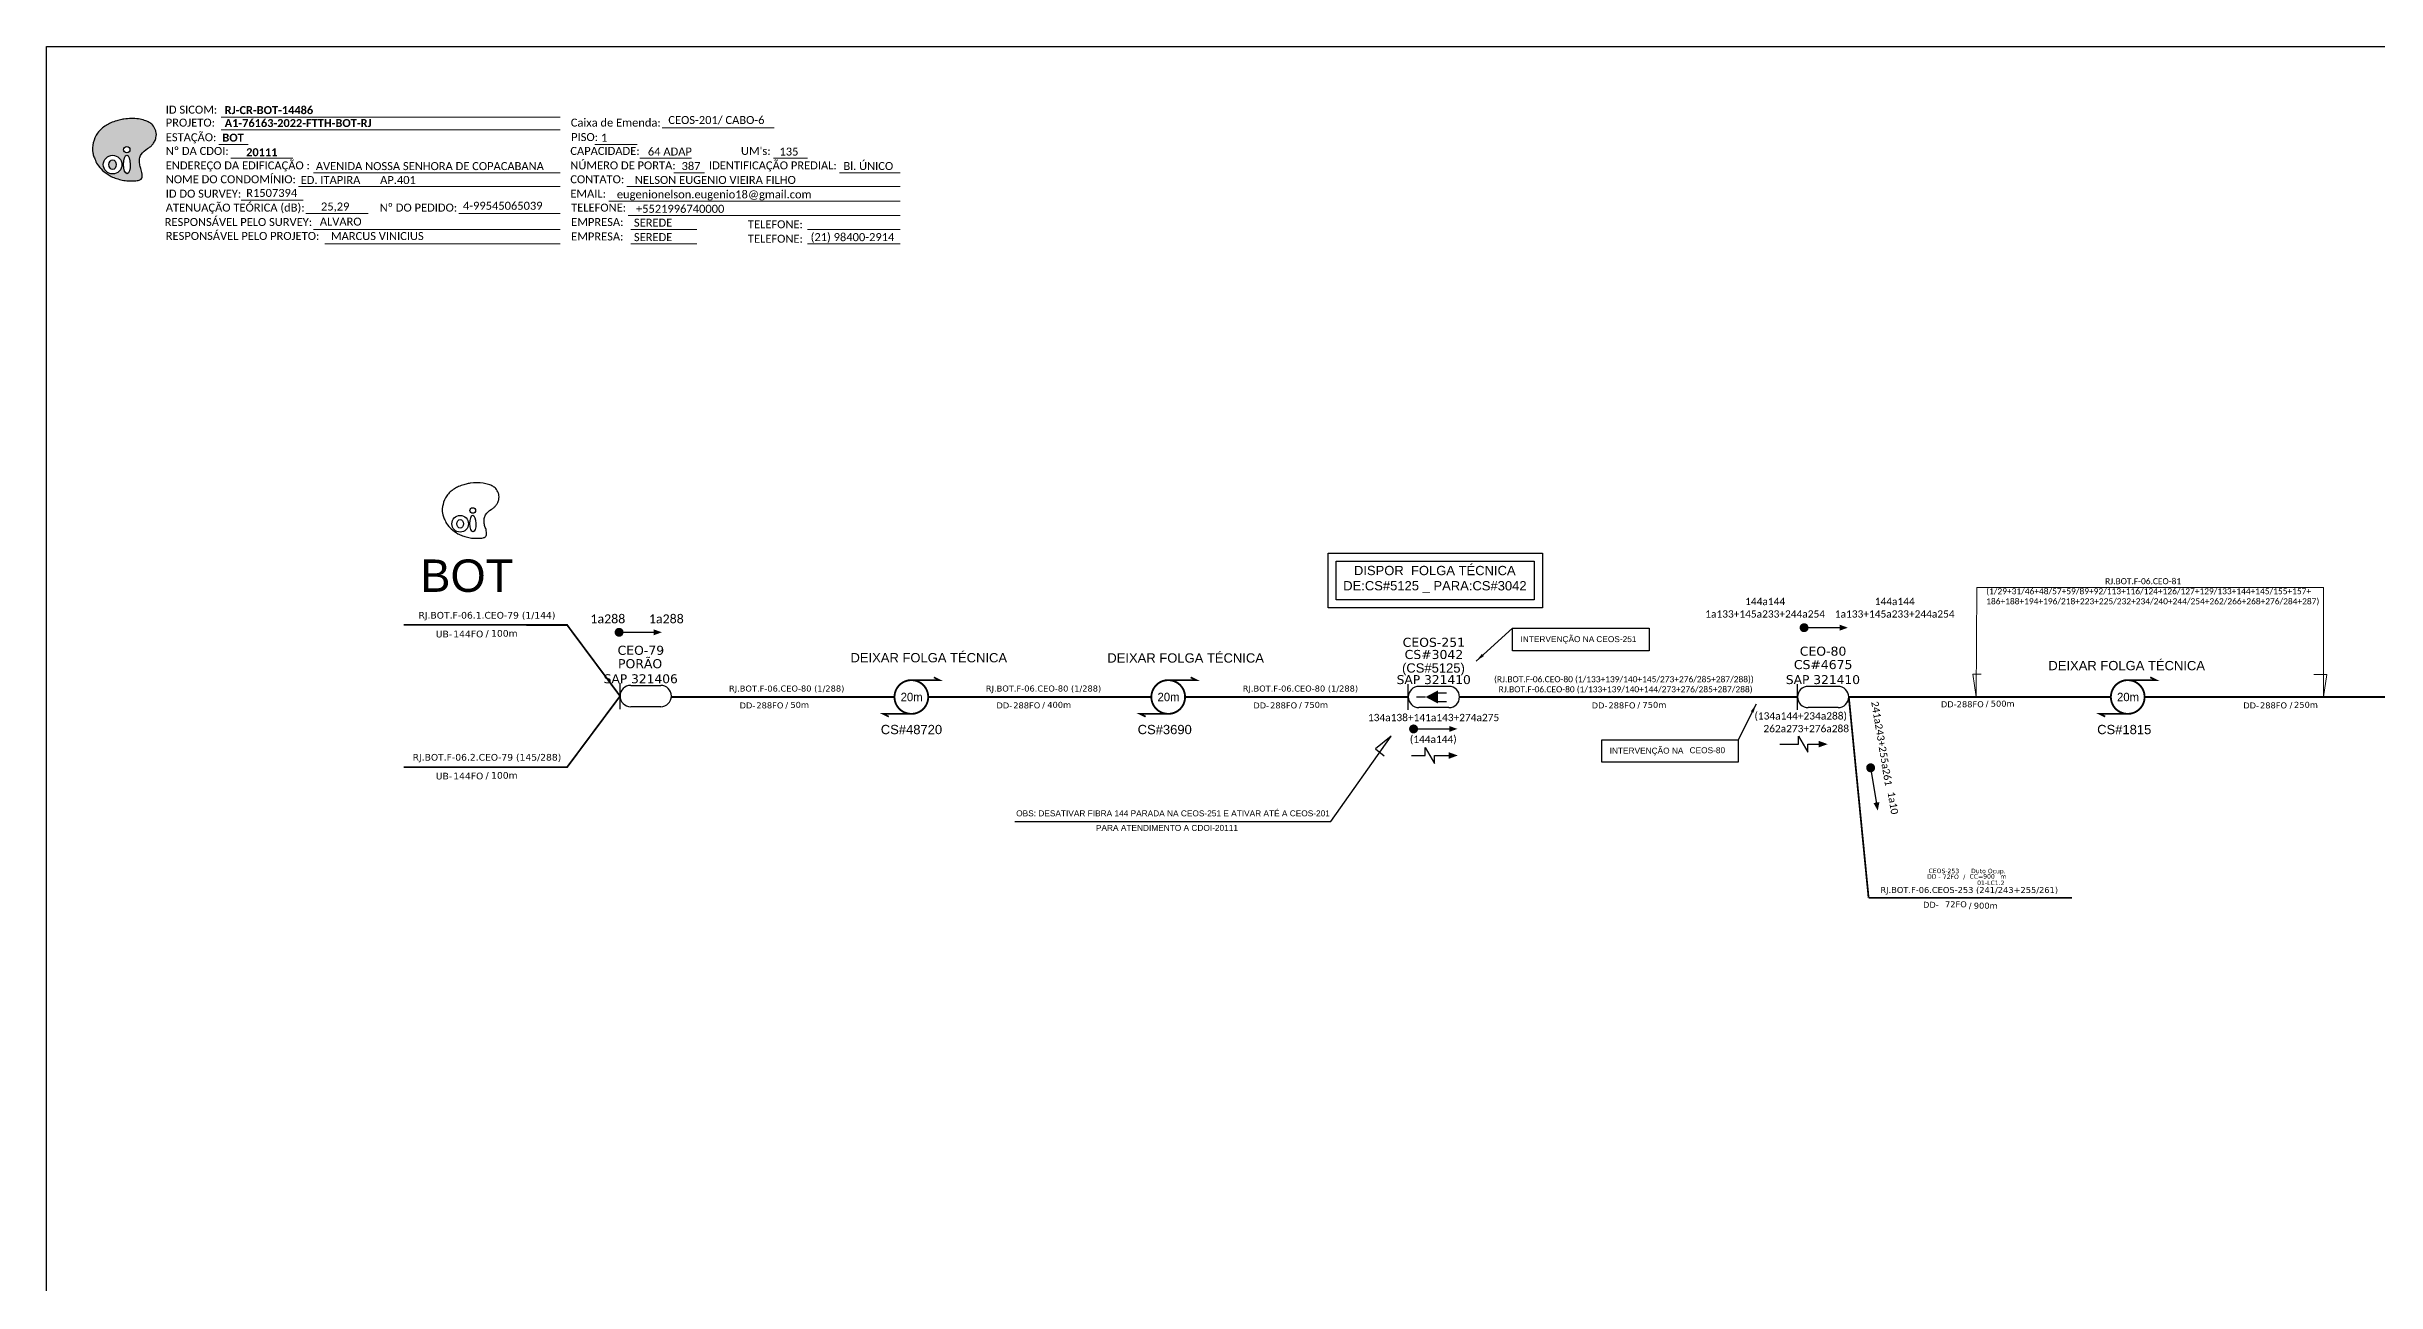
# Model space of a CAD drawing. Header units: inches. Extents: x -276 to 2427, y -126 to 468.
# Drawn here: x -276 to 246, y 191 to 468 of the extents above; entities that cross this region are included whole.
import ezdxf
from ezdxf.enums import TextEntityAlignment as Align

# ---------------------------------------------------------------- set-up
doc = ezdxf.new("R2010")
doc.units = ezdxf.units.IN
doc.header["$MEASUREMENT"] = 0
for name, color, linetype in [('20.4-CEO', 1, 'Continuous'), ('20.4-CEOS', 1, 'Continuous'), ('20.5-CABO AÉREO', 1, 'Continuous'), ('CEO', 1, 'Continuous'), ('label_cabos', 7, 'Continuous'), ('SETA', 7, 'Continuous')]:
    doc.layers.add(name, color=color, linetype=linetype)
doc.layers.add('40.1-ETIQUETAS', color=1, linetype='Continuous', lineweight=20)
doc.styles.add('ARIAL', font='arial.ttf')
doc.styles.add('siredit', font='verdana.ttf')
doc.styles.add('WMF-Calibri0', font='calibri.ttf')
doc.styles.add('WMF-Calibri1', font='calibrib.ttf')
doc.dimstyles.new('CL', dxfattribs={"dimtxt": 1, "dimasz": 2, "dimexe": 0.18, "dimexo": 0.0625, "dimgap": 0.09, "dimtad": 0, "dimdec": 0, "dimrnd": 1, "dimzin": 0, "dimdsep": 46, "dimtxsty": 'siredit', "dimblk": 'NONE', "dimcen": 0, "dimse1": 1, "dimse2": 1, "dimsd1": 1, "dimsd2": 1, "dimclrt": 7, "dimadec": 0, "dimazin": 0, "dimtfac": 1, "dimtdec": 0, "dimtofl": 0, "dimtmove": 0, "dimatfit": 3, "dimfxl": 0, "dimtolj": 1, "dimtzin": 0, "dimarcsym": 0})

# ---------------------------------------------------------------- blocks, each defined once
blk = doc.blocks.new('OI')
h = blk.add_hatch(color=40)
edge = h.paths.add_edge_path()
edge.add_spline(control_points=[(4.35, -0.67), (3.92, -0.99), (3.26, -1.5), (2.81, -2.59), (2.9, -3.5), (3.06, -4.27), (3.31, -4.85), (3.37, -5.39), (3.4, -5.88), (3.2, -6.4), (2.54, -6.61), (1.65, -6.63), (0.55, -6.67), (-0.56, -6.42), (-1.61, -6.14), (-2.77, -5.61), (-3.92, -4.77), (-4.89, -3.7), (-5.34, -2.65), (-5.6, -1.94), (-5.85, -0.96), (-5.71, 0.47), (-5.1, 2.02), (-4.14, 3.02), (-3.3, 3.61), (-2.37, 4.16), (-1.36, 4.44), (-0.56, 4.7), (0.79, 4.85), (2.24, 4.97), (3.79, 4.57), (4.67, 4.21), (5.44, 3.65), (5.76, 2.99), (6.03, 2.21), (6.01, 1.46), (5.72, 0.64), (5.31, 0.08), (4.88, -0.38), (4.51, -0.55), (4.35, -0.67)], knot_values=[0, 0, 0, 0, 1.60434, 2.417191, 3.427595, 4.282808, 4.776746, 5.304182, 5.888771, 6.258406, 6.858137, 7.79129, 8.986195, 10.124242, 11.187857, 12.242908, 13.953784, 15.414161, 16.515391, 17.349188, 17.675853, 19.552021, 21.515531, 22.568638, 23.63245, 24.621084, 25.782718, 26.745347, 27.142653, 29.870543, 31.004649, 31.921532, 32.709589, 33.801391, 34.042471, 35.192333, 35.971461, 36.628871, 37.254359, 37.836911, 37.836911, 37.836911, 37.836911], degree=3, periodic=0)
h.paths.add_polyline_path([(1.13, -0.87, -1), (-0.04, -0.87, -1)], flags=16)
edge = h.paths.add_edge_path(flags=16)
edge.add_ellipse((0.56, -3.59), major_axis=(-0.02, 1.71), ratio=0.361305, start_angle=0, end_angle=360)
h.paths.add_polyline_path([(-0.36, -3.62, -1), (-3.8, -3.62, -1)], flags=16)
edge = h.paths.add_edge_path(flags=0)
edge.add_ellipse((-2.08, -3.62), major_axis=(0, 0.885), ratio=0.758294, start_angle=0, end_angle=360)
at = {"color": 40}
for centre, radius in [((-2.08, -3.62), 1.72), ((0.54, -0.87), 0.587)]:
    blk.add_circle(centre, radius, dxfattribs=at)
blk.add_ellipse((-2.08, -3.62), major_axis=(0, 0.885), ratio=0.758294, start_param=-3.141592653589792, end_param=3.141592653589792, dxfattribs=at)
blk.add_ellipse((0.56, -3.59), major_axis=(-0.02, 1.71), ratio=0.361305, dxfattribs=at)
at = {"color": 40, "start_tangent": (-0.800898, -0.598801), "end_tangent": (-0.800898, -0.598801)}
blk.add_spline([(4.35, -0.67), (3.2, -1.78), (2.9, -2.54), (2.92, -3.55), (3.12, -4.38), (3.28, -4.85), (3.37, -5.37), (3.35, -5.95), (3.2, -6.29), (2.66, -6.55), (1.73, -6.63), (0.54, -6.62), (-0.58, -6.41), (-1.6, -6.11), (-2.56, -5.67), (-3.95, -4.67), (-4.89, -3.56), (-5.37, -2.56), (-5.64, -1.78), (-5.72, -1.46), (-5.63, 0.42), (-4.84, 2.22), (-4.13, 2.99), (-3.27, 3.62), (-2.4, 4.09), (-1.3, 4.47), (-0.37, 4.72), (0.02, 4.77), (2.75, 4.8), (3.85, 4.53), (4.69, 4.16), (5.31, 3.68), (5.85, 2.73), (5.93, 2.5), (5.94, 1.35), (5.67, 0.62), (5.29, 0.08), (4.84, -0.36), (4.35, -0.67)], degree=3, dxfattribs=at)
blk = doc.blocks.new('_None')

msp = doc.modelspace()

# ---------------------------------------------------------------- linework, layer by layer
at = {"color": 7}
msp.add_lwpolyline([(-275.89, 468.03), (565.11, 468.03), (565.11, -125.97), (-275.89, -125.97)], close=True, dxfattribs=at)
at = {"color": 7, "lineweight": 0}
for points in [[(-236.78, 452.25), (-160.8, 452.25)], [(-236.78, 449.35), (-160.8, 449.35)], [(-137.96, 449.84), (-112.83, 449.84)], [(-237.29, 446.07), (-230.74, 446.07)], [(-153.01, 446.12), (-143.52, 446.12)], [(-234.63, 443), (-220.69, 443)], [(-216.06, 439.77), (-160.8, 439.77)], [(-142.96, 443), (-131.34, 443)], [(-135.37, 439.77), (-128.43, 439.77)], [(-113.02, 443), (-105.35, 443)], [(-98.2, 439.77), (-84.64, 439.77)], [(-232.31, 433.59), (-218.37, 433.59)], [(-219.47, 436.66), (-160.8, 436.66)], [(-149.88, 433.42), (-84.62, 433.42)], [(-145.84, 436.66), (-84.62, 436.66)], [(-217.78, 430.62), (-203.83, 430.62)], [(-183.54, 430.62), (-160.78, 430.62)], [(-145.6, 430.18), (-84.62, 430.18)], [(-216.06, 427.07), (-160.8, 427.07)], [(-213.57, 423.83), (-160.8, 423.83)], [(-144.99, 427.07), (-130.19, 427.07)], [(-144.99, 423.83), (-130.19, 423.83)], [(-105.38, 427.07), (-84.62, 427.07)], [(-105.38, 423.83), (-84.62, 423.83)]]:
    msp.add_lwpolyline(points, dxfattribs=at)
at = {"color": 1}
for points in [[(11.26, 354.52), (59.29, 354.52), (59.29, 342.23), (11.26, 342.23)], [(13.1, 352.67), (57.45, 352.67), (57.45, 344.07), (13.1, 344.07)]]:
    msp.add_lwpolyline(points, close=True, dxfattribs=at)
at = {"color": 0}
for points, const_width in [([(-148.1, 336.76, 1), (-147.1, 336.76, 1)], 1), ([(117.44, 337.79, 1), (118.44, 337.8, 1)], 1), ([(-82.11, 326.04, 1.000012), (-82.11, 318.48, 0.999978)], 0.42), ([(-24.55, 326.04, 1.000012), (-24.55, 318.48, 0.999978)], 0.42), ([(132.77, 306.89, 1), (132.93, 305.9, 1)], 1)]:
    msp.add_lwpolyline(points, format="xyb", close=True, dxfattribs=dict(at, const_width=const_width))
for points in [[(52.61, 337.68), (83.23, 337.68), (83.23, 332.64), (52.61, 332.64)], [(72.58, 312.69), (103.2, 312.69), (103.2, 307.64), (72.58, 307.64)]]:
    msp.add_lwpolyline(points, close=True, dxfattribs=at)
for points in [[(117.94, 337.8), (125.92, 337.8)], [(116.66, 311.68), (116.66, 313.45), (118.77, 309.91), (118.78, 311.68)]]:
    msp.add_lwpolyline(points, dxfattribs=at)
at = {"color": 0, "const_width": 0.394}
for points in [[(-82.11, 326.04), (-75.81, 326.04), (-77.07, 326.67)], [(-24.55, 326.04), (-18.25, 326.04), (-19.51, 326.67)], [(-24.55, 318.48), (-30.85, 318.48), (-29.59, 317.85)]]:
    msp.add_lwpolyline(points, dxfattribs=at)
at = {"color": 5, "const_width": 0.42}
msp.add_lwpolyline([(190.46, 326.04, 1.000012), (190.46, 318.48, 0.999978)], format="xyb", close=True, dxfattribs=at)
at = {"color": 5, "const_width": 0.394}
for points in [[(190.46, 326.04), (196.76, 326.04), (195.5, 326.67)], [(-82.11, 318.48), (-88.41, 318.48), (-87.15, 317.85)], [(190.46, 318.48), (184.16, 318.48), (185.42, 317.85)]]:
    msp.add_lwpolyline(points, dxfattribs=at)
at = {"color": 6}
msp.add_lwpolyline([(-58.93, 294.38), (11.86, 294.38), (25.42, 313.46), (21.88, 310.62), (23.86, 309.11)], dxfattribs=at)
at = {"color": 7, "const_width": 1}
msp.add_lwpolyline([(29.93, 315.1, 1), (30.93, 315.1, 1)], format="xyb", close=True, dxfattribs=at)
at = {"color": 7}
for points in [[(30.43, 315.1), (38.41, 315.1)], [(33.01, 309.15), (33.01, 310.92), (35.13, 307.38), (35.13, 309.15)]]:
    msp.add_lwpolyline(points, dxfattribs=at)
at = {"color": 40}
for centre, major_axis, ratio, start_param, end_param in [((-183.21, 361.08), (1.86, 0), 1, 6.284340222206808e-06, 6.283191591519809), ((-183.21, 361.08), (-0.003, 0.956), 0.758294, 1.570796326794681, 7.853981633974267), ((-180.39, 364.06), (0.448, 0.448), 1, 5.500463, 11.783648)]:
    msp.add_ellipse(centre, major_axis=major_axis, ratio=ratio, start_param=start_param, end_param=end_param, dxfattribs=at)
msp.add_ellipse((-180.36, 361.13), major_axis=(-0.03, 1.85), ratio=0.361305, dxfattribs=at)
msp.add_open_spline([(-176.27, 364.29), (-176.73, 363.94), (-177.45, 363.39), (-177.93, 362.21), (-177.84, 361.22), (-177.66, 360.39), (-177.38, 359.77), (-177.32, 359.19), (-177.28, 358.66), (-177.5, 358.1), (-178.21, 357.86), (-179.17, 357.84), (-180.36, 357.8), (-181.56, 358.06), (-182.7, 358.36), (-183.96, 358.94), (-185.2, 359.84), (-186.25, 360.99), (-186.74, 362.12), (-187.02, 362.89), (-187.29, 363.95), (-187.14, 365.49), (-186.49, 367.17), (-185.46, 368.25), (-184.55, 368.9), (-183.55, 369.49), (-182.46, 369.79), (-181.6, 370.08), (-180.13, 370.25), (-178.58, 370.37), (-176.9, 369.95), (-175.95, 369.56), (-175.11, 368.96), (-174.76, 368.25), (-174.46, 367.41), (-174.49, 366.59), (-174.8, 365.7), (-175.24, 365.1), (-175.71, 364.61), (-176.11, 364.41), (-176.27, 364.29)], degree=3, knots=[0, 0, 0, 0, 1.60434, 2.417191, 3.427595, 4.282808, 4.776746, 5.304182, 5.888771, 6.258406, 6.858137, 7.79129, 8.986195, 10.124242, 11.187857, 12.242908, 13.953784, 15.414161, 16.515391, 17.349188, 17.675853, 19.552021, 21.515531, 22.568638, 23.63245, 24.621084, 25.782718, 26.745347, 27.142653, 29.870543, 31.004649, 31.921532, 32.709589, 33.801391, 34.042471, 35.192333, 35.971461, 36.628871, 37.254359, 37.836911, 37.836911, 37.836911, 37.836911], dxfattribs=at)
at = {"layer": '20.4-CEO', "color": 0}
for p, q in [((-144.99, 324.85), (-138.27, 324.85)), ((-138.27, 320.06), (-144.99, 320.06))]:
    msp.add_line(p, q, dxfattribs=at)
at = {"layer": '20.4-CEO', "color": 0, "const_width": 0.4}
for points in [[(-195.88, 338.44), (-159.25, 338.4), (-147.38, 322.46)], [(-195.88, 306.54), (-159.25, 306.53), (-147.38, 322.46)]]:
    msp.add_lwpolyline(points, dxfattribs=at)
at = {"layer": '20.4-CEO', "color": 0}
msp.add_lwpolyline([(-147.38, 319.57), (-147.38, 325.34)], dxfattribs=at)
for centre, start, end in [((-144.99, 322.46), 90, 270), ((-138.27, 322.46), 270, 90)]:
    msp.add_arc(centre, 2.39, start, end, dxfattribs=at)
at = {"layer": '20.4-CEOS', "color": 5}
for p, q in [((31.63, 324.66), (38.34, 324.66)), ((118.85, 324.66), (125.56, 324.66)), ((38.34, 319.87), (31.63, 319.87)), ((125.56, 319.87), (118.85, 319.87))]:
    msp.add_line(p, q, dxfattribs=at)
for points in [[(29.23, 319.38), (29.23, 325.15)], [(116.46, 319.38), (116.46, 325.15)], [(31.09, 322.26), (33.13, 322.26)], [(35.78, 323.21), (37.82, 323.21)], [(35.78, 321.22), (37.82, 321.22)]]:
    msp.add_lwpolyline(points, dxfattribs=at)
msp.add_lwpolyline([(33.13, 322.26, 0, 2.95, 0), (35.9, 322.26, 2.95, 2.95, 0)], format="xyseb", dxfattribs=at)
for centre, start, end in [((31.63, 322.26), 90, 270), ((38.34, 322.26), 270, 90), ((118.85, 322.26), 90, 270), ((125.56, 322.26), 270, 90)]:
    msp.add_arc(centre, 2.39, start, end, dxfattribs=at)
at = {"layer": '20.5-CABO AÉREO', "color": 0, "ltscale": 8, "const_width": 0.4}
for points in [[(-135.89, 322.26), (-85.89, 322.26)], [(-78.33, 322.26), (-28.33, 322.26)], [(-20.77, 322.26), (29.23, 322.26)], [(127.96, 322.26), (132.39, 277.26)], [(132.39, 277.26), (177.96, 277.26)]]:
    msp.add_lwpolyline(points, dxfattribs=at)
at = {"layer": '20.5-CABO AÉREO', "color": 5, "ltscale": 8, "const_width": 0.4}
for points in [[(40.73, 322.26), (116.46, 322.26)], [(127.96, 322.26), (186.68, 322.26)], [(194.24, 322.26), (259.64, 322.26)]]:
    msp.add_lwpolyline(points, dxfattribs=at)
at = {"layer": '40.1-ETIQUETAS', "color": 5}
for points in [[(234.32, 346.83), (156.62, 346.83), (156.53, 322.26), (155.78, 327.35), (157.58, 327.35)], [(234.32, 346.83), (234.32, 322.26)], [(234.32, 322.26), (235.08, 327.33), (232.13, 327.33)]]:
    msp.add_lwpolyline(points, dxfattribs=at)
at = {"layer": 'SETA', "color": 0}
for points in [[(-147.6, 336.76), (-138.9, 336.76)], [(112.51, 311.68), (116.66, 311.68)], [(118.78, 311.68), (121.97, 311.68)], [(132.85, 306.39), (134.25, 297.91)]]:
    msp.add_lwpolyline(points, dxfattribs=at)
at = {"layer": 'SETA', "color": 7}
for points in [[(29.96, 309.15), (33.01, 309.15)], [(35.13, 309.15), (38.32, 309.15)]]:
    msp.add_lwpolyline(points, dxfattribs=at)
at = {"layer": 'SETA', "color": 0}
for points in [[(-139.86, 337.42), (-138.02, 336.77), (-139.85, 336.09)], [(125.91, 338.46), (127.75, 337.8), (125.92, 337.13)], [(121.21, 312.43), (123.23, 311.69), (121.21, 310.96)], [(134.81, 298.7), (134.45, 296.79), (133.49, 298.49)]]:
    msp.add_solid(points, dxfattribs=at)
at = {"layer": 'SETA', "color": 7}
for points in [[(38.41, 315.77), (40.24, 315.11), (38.41, 314.43)], [(38.32, 309.88), (40.34, 309.15), (38.32, 308.41)]]:
    msp.add_solid(points, dxfattribs=at)

# ---------------------------------------------------------------- block references
at = {"color": 7, "xscale": 1.213923925163967, "yscale": 1.213923925163968, "zscale": 1.213923925163967, "rotation": 0.1532896023949059}
msp.add_blockref('OI', (-258.58, 445.98), dxfattribs=at)

# ---------------------------------------------------------------- texts
at = {"color": 7, "lineweight": 0, "style": 'WMF-Calibri0'}
for s, height, p in [('ID SICOM:', 1.793, (-249.18, 453)), ('PROJETO:', 1.793, (-249.18, 450.1)), ('ESTAÇÃO:', 1.793, (-249.18, 446.82)), ('Caixa de Emenda:', 1.7927, (-158.42, 450.1)), ('Nº DA CDOI:', 1.7927, (-249.18, 443.75)), ('CAPACIDADE:', 1.7927, (-158.53, 443.75)), ('PISO:', 1.793, (-158.35, 446.86)), ("UM's:", 1.793, (-120.29, 443.75)), ('ENDEREÇO DA EDIFICAÇÃO :', 1.7927, (-249.18, 440.51)), ('NOME DO CONDOMÍNIO:', 1.7927, (-249.18, 437.4)), ('CONTATO:', 1.793, (-158.53, 437.4)), ('NÚMERO DE PORTA:', 1.7927, (-158.53, 440.51)), ('IDENTIFICAÇÃO PREDIAL:', 1.7927, (-127.45, 440.51)), ('ATENUAÇÃO TEÓRICA (dB):', 1.7927, (-249.18, 431.05)), ('ID DO SURVEY:', 1.7927, (-249.18, 434.17)), ('EMAIL:', 1.793, (-158.53, 434.17)), ('RESPONSÁVEL PELO SURVEY:', 1.7927, (-249.42, 427.82)), ('Nº DO PEDIDO:', 1.7927, (-201.25, 431.05)), ('TELEFONE:', 1.793, (-158.35, 431.05)), ('EMPRESA:', 1.793, (-158.35, 427.82)), ('TELEFONE:', 1.793, (-118.74, 427.31)), ('RESPONSÁVEL PELO PROJETO:', 1.7927, (-249.18, 424.7)), ('EMPRESA:', 1.793, (-158.35, 424.58)), ('TELEFONE:', 1.793, (-118.74, 424.07))]:
    msp.add_text(s, height=height, dxfattribs=at).set_placement(p)
at = {"color": 7}
for s, height, style, p in [('RJ-CR-BOT-14486', 1.7927, 'WMF-Calibri1', (-235.98, 452.9)), ('A1-76163-2022-FTTH-BOT-RJ', 1.7927, 'WMF-Calibri1', (-235.98, 450)), ('CEOS-201/ CABO-6', 1.7927, 'WMF-Calibri0', (-136.57, 450.68)), ('BOT', 1.793, 'WMF-Calibri1', (-236.5, 446.73)), ('1', 1.79, 'WMF-Calibri0', (-151.66, 446.72)), (' 64 ADAP', 1.793, 'WMF-Calibri0', (-141.78, 443.62)), ('135', 1.793, 'WMF-Calibri0', (-111.67, 443.6)), ('ED. ITAPIRA       AP.401', 1.7927, 'WMF-Calibri0', (-218.96, 437.24)), ('AVENIDA NOSSA SENHORA DE COPACABANA ', 1.7927, 'WMF-Calibri0', (-215.55, 440.35)), ('NELSON EUGENIO VIEIRA FILHO', 1.7927, 'WMF-Calibri0', (-144.06, 437.25)), ('387', 1.793, 'WMF-Calibri0', (-133.6, 440.37)), ('Bl. ÚNICO', 1.793, 'WMF-Calibri0', (-97.32, 440.37)), ('R1507394', 1.793, 'WMF-Calibri0', (-231.16, 434.34)), ('4-99545065039', 1.7927, 'WMF-Calibri0', (-182.6, 431.46)), ('eugenionelson.eugenio18@gmail.com', 1.7927, 'WMF-Calibri0', (-148.1, 434.02)), ('ALVARO', 1.793, 'WMF-Calibri0', (-214.66, 427.91)), ('25,29', 1.793, 'WMF-Calibri0', (-214.4, 431.29)), ('SEREDE', 1.793, 'WMF-Calibri0', (-144.28, 427.67)), ('+5521996740000', 1.7927, 'WMF-Calibri0', (-143.82, 430.78)), ('MARCUS VINICIUS', 1.7927, 'WMF-Calibri0', (-212.17, 424.67)), ('SEREDE', 1.793, 'WMF-Calibri0', (-144.28, 424.43)), ('(21) 98400-2914', 1.7927, 'WMF-Calibri0', (-104.68, 424.43)), ('BOT', 7.258, 'ARIAL', (-192.14, 345.82))]:
    msp.add_text(s, height=height, dxfattribs=dict(at, style=style)).set_placement(p)
at = {"color": 7, "style": 'WMF-Calibri1'}
msp.add_text('20111', height=1.793, dxfattribs=at).set_placement((-227.66, 443.46), align=Align.CENTER)
at = {"color": 7, "style": 'ARIAL'}
for s, p in [('DISPOR  FOLGA TÉCNICA', (17.07, 349.57)), ('DE:CS#5125 _ PARA:CS#3042', (14.66, 346.16))]:
    msp.add_text(s, height=2.0835, rotation=359.9867, dxfattribs=at).set_placement(p)
at = {"color": 0, "style": 'ARIAL'}
for p in [(70.93, 334.56), (90.9, 309.57)]:
    msp.add_text('INTERVENÇÃO NA', height=1.3317, dxfattribs=at).set_placement(p, align=Align.RIGHT)
for s, p in [('CEOS-251', (71.38, 334.56)), ('CEOS-80', (92.28, 309.66))]:
    msp.add_text(s, height=1.332, dxfattribs=at).set_placement(p)
for s, height, p in [('DEIXAR FOLGA TÉCNICA', 2.0835, (-95.75, 330.03)), ('DEIXAR FOLGA TÉCNICA', 2.0835, (-38.19, 329.97)), ('DEIXAR FOLGA TÉCNICA', 2.0835, (172.68, 328.26)), ('CS#48720', 2.083, (-88.96, 313.93)), ('CS#3690', 2.083, (-31.4, 313.93)), ('CS#1815', 2.083, (183.61, 313.93))]:
    msp.add_text(s, height=height, rotation=359.9867, dxfattribs=at).set_placement(p)
at = {"color": 5, "style": 'ARIAL'}
msp.add_text('(CS#5125)', height=2.083, rotation=359.9867, dxfattribs=at).set_placement((27.85, 327.73))
at = {"color": 0}
for p in [(-84.5, 321.32), (-26.94, 321.32), (188.07, 321.32)]:
    msp.add_text('20m', height=1.89, dxfattribs=at).set_placement(p)
at = {"color": 6, "style": 'ARIAL'}
for s, p in [('OBS: DESATIVAR FIBRA 144 PARADA NA CEOS-251 E ATIVAR ATÉ A CEOS-201', (11.68, 295.52)), ('PARA ATENDIMENTO A CDOI-20111', (-8.91, 292.26))]:
    msp.add_text(s, height=1.3317, dxfattribs=at).set_placement(p, align=Align.RIGHT)
at = {"color": 0, "char_height": 2, "width": 147.6437, "attachment_point": 5, "rotation": 359.9166}
for insert in [(-150.12, 339.77), (-137.02, 339.77)]:
    msp.add_mtext('{\\fCalibri|b0|i0|c0|p34;\\C256;1a288}', dxfattribs=dict(at, insert=insert))
at = {"layer": '20.4-CEO', "color": 0, "style": 'siredit'}
for s, height, p in [('CEO-79', 2.028, (-142.72, 332.73)), ('PORÃO', 2.028, (-142.89, 329.73)), ('          SAP 321406', 2, (-147.11, 326.35))]:
    msp.add_text(s, height=height, dxfattribs=at).set_placement(p, align=Align.MIDDLE_CENTER)
at = {"layer": '20.4-CEOS', "color": 5, "style": 'siredit'}
for s, height, p in [('CS#3042', 2.028, (34.99, 331.79)), ('SAP 321410', 2, (34.94, 326.16))]:
    msp.add_text(s, height=height, dxfattribs=at).set_placement(p, align=Align.MIDDLE_CENTER)
at = {"layer": '20.4-CEOS', "color": 0, "style": 'siredit'}
for s, height, p in [('CS#4675', 2.028, (122.21, 329.53)), ('SAP 321410', 2, (122.16, 326.16))]:
    msp.add_text(s, height=height, dxfattribs=at).set_placement(p, align=Align.MIDDLE_CENTER)
at = {"layer": '40.1-ETIQUETAS', "color": 7, "style": 'siredit'}
for s, height, p in [('RJ.BOT.F-06.1.CEO-79 (1/144)', 1.5, (-177.21, 340.58)), ('RJ.BOT.F-06.2.CEO-79 (145/288)', 1.5, (-177.21, 308.75)), ('RJ.BOT.F-06.CEOS-253 (241/243+255/261)', 1.35, (154.94, 279.01))]:
    msp.add_text(s, height=height, dxfattribs=at).set_placement(p, align=Align.MIDDLE_CENTER)
for s, p in [('UB-', (-185.01, 336.36)), ('144FO', (-178.03, 336.38)), ('/', (-176.82, 336.52)), ('UB-', (-185.01, 304.53)), ('144FO', (-178.03, 304.55)), ('/', (-176.82, 304.69))]:
    msp.add_text(s, height=1.5, dxfattribs=at).set_placement(p, align=Align.MIDDLE_RIGHT)
for p in [(-176.28, 336.52), (-176.28, 304.69)]:
    msp.add_text('100m', height=1.5, dxfattribs=at).set_placement(p, align=Align.MIDDLE_LEFT)
at = {"layer": '40.1-ETIQUETAS', "color": 0, "style": 'siredit'}
for p in [(-110.05, 324.16), (-52.49, 324.16), (5.07, 324.16)]:
    msp.add_text('RJ.BOT.F-06.CEO-80 (1/288)', height=1.35, dxfattribs=at).set_placement(p, align=Align.MIDDLE_CENTER)
for s, p in [('DD-', (-117.07, 320.36)), ('288FO', (-110.78, 320.38)), ('/', (-109.72, 320.5)), ('DD-', (-59.51, 320.36)), ('288FO', (-53.22, 320.38)), ('/', (-52.16, 320.5)), ('DD-', (-1.95, 320.36)), ('288FO', (4.34, 320.38)), ('/', (5.4, 320.5)), ('DD-', (73.87, 320.36)), ('288FO', (80.15, 320.38)), ('/', (81.21, 320.5)), ('DD-', (148.11, 275.69)), ('72FO', (154.39, 275.8)), ('/', (155.46, 275.49))]:
    msp.add_text(s, height=1.35, dxfattribs=at).set_placement(p, align=Align.MIDDLE_RIGHT)
for s, p in [('50m', (-109.21, 320.5)), ('400m', (-51.65, 320.5)), ('750m', (5.91, 320.5)), ('750m', (81.72, 320.5)), ('900m', (155.97, 275.49))]:
    msp.add_text(s, height=1.35, dxfattribs=at).set_placement(p, align=Align.MIDDLE_LEFT)
at = {"layer": '40.1-ETIQUETAS', "color": 5, "style": 'siredit'}
for s, p in [('DD-', (152.12, 320.62)), ('288FO', (158.19, 320.64)), ('/', (159.25, 320.77)), ('DD-', (219.88, 320.36)), ('288FO', (226.16, 320.38)), ('/', (227.37, 320.5))]:
    msp.add_text(s, height=1.35, dxfattribs=at).set_placement(p, align=Align.MIDDLE_RIGHT)
for s, p in [('500m', (159.76, 320.77)), ('250m', (227.73, 320.5))]:
    msp.add_text(s, height=1.35, dxfattribs=at).set_placement(p, align=Align.MIDDLE_LEFT)
at = {"layer": '40.1-ETIQUETAS', "color": 1, "char_height": 1.35, "attachment_point": 1, "style": 'siredit'}
for s, insert, width in [('{\\fCalibri|b0|i0|c0|p34;                                         \\C5;               RJ.BOT.F-06.CEO-81 (1/29+31/46+48/57+59/89+92/113+116/124+126/127+129/133+\\C1;144\\C5;+145/155+157+^J186+188+194+196/218+223+225/232+234/240+244/254+262/266+268+276/284+287)}', (158.75, 348.89), 65.5622), ('{\\fCalibri|b0|i0|c0|p34;RJ.BOT.F-06.CEO-80 (1/133+139/140+144/273+276/285+287/288)}', (49.49, 324.66), 69.3701)]:
    msp.add_mtext(s, dxfattribs=dict(at, insert=insert, width=width))
at = {"layer": '40.1-ETIQUETAS', "color": 5}
for s, insert, char_height, width, attachment_point, style in [('{\\fCalibri|b0|i0|c0|p34;1a133+145a233+244a254}', (109.21, 340.86), 1.633, 27.8947, 5, 'ARIAL'), ('{\\fCalibri|b0|i0|c0|p34;\\C1;144a144}', (109.21, 343.66), 1.633, 27.8947, 5, 'ARIAL'), ('{\\fCalibri|b0|i0|c0|p34;1a133+145a233+244a254}', (138.25, 340.86), 1.633, 27.8947, 5, 'ARIAL'), ('{\\fCalibri|b0|i0|c0|p34;\\C1;144a144}', (138.25, 343.66), 1.633, 27.8947, 5, 'ARIAL'), ('{\\fCalibri|b0|i0|c0|p34;(RJ.BOT.F-06.CEO-80 (1/133+139/140+145/273+276/285+287/288))}', (48.47, 326.92), 1.35, 69.3701, 1, 'siredit'), ('{\\fCalibri|b0|i0|c0|p34;(134a144+234a288)}', (117.18, 317.85), 1.633, 27.8947, 5, 'ARIAL')]:
    msp.add_mtext(s, dxfattribs=dict(at, insert=insert, char_height=char_height, width=width, attachment_point=attachment_point, style=style))
at = {"layer": '40.1-ETIQUETAS', "color": 7, "insert": (34.91, 317.65), "char_height": 1.633, "width": 27.8947, "attachment_point": 5, "style": 'ARIAL'}
msp.add_mtext('{\\fCalibri|b0|i0|c0|p34;134a138+141a143+274a275}', dxfattribs=at)
at = {"layer": '40.1-ETIQUETAS', "color": 0, "char_height": 1.633, "width": 27.8947, "attachment_point": 5, "rotation": 279.4257, "style": 'ARIAL'}
for s, insert in [('{\\fCalibri|b0|i0|c0|p34;241a243+255a261}', (135.34, 311.82)), ('{\\fCalibri|b0|i0|c0|p34;1a10}', (137.86, 298.51))]:
    msp.add_mtext(s, dxfattribs=dict(at, insert=insert))
at = {"layer": '40.1-ETIQUETAS', "color": 3, "insert": (34.84, 312.61), "char_height": 1.633, "width": 27.8947, "attachment_point": 5, "style": 'ARIAL'}
msp.add_mtext('{\\fCalibri|b0|i0|c0|p34;(144a144)}', dxfattribs=at)
at = {"layer": '40.1-ETIQUETAS', "color": 0, "insert": (118.42, 315.17), "char_height": 1.633, "width": 27.8947, "attachment_point": 5, "style": 'ARIAL'}
msp.add_mtext('{\\fCalibri|b0|i0|c0|p34;262a273+276a288}', dxfattribs=at)
at = {"layer": 'CEO', "color": 5, "style": 'siredit'}
msp.add_text('CEOS-251', height=2.028, dxfattribs=at).set_placement((34.97, 334.52), align=Align.MIDDLE_CENTER)
at = {"layer": 'CEO', "color": 0, "style": 'siredit'}
msp.add_text('CEO-80', height=2.028, dxfattribs=at).set_placement((122.19, 332.53), align=Align.MIDDLE_CENTER)
at = {"layer": 'label_cabos', "color": 6, "style": 'siredit'}
for s, p in [('DD - ', (147.24, 282.02)), ('CEOS-253', (149.26, 283.28)), ('72FO', (150.81, 281.97)), ('/', (153.84, 281.97)), ('CC=', (156.54, 282.04)), ('Duto Ocup.', (159.24, 283.26)), ('m', (162.59, 282.02)), ('01-LC1.2', (159.78, 280.61))]:
    msp.add_text(s, height=1, rotation=359.69, dxfattribs=at).set_placement(p, align=Align.MIDDLE_CENTER)
msp.add_text('900', height=1, rotation=359.69, dxfattribs=at).set_placement((158.06, 281.57))

# ---------------------------------------------------------------- leaders
at = {"color": 0}
for points in [[(44.46, 330.32), (52.61, 337.68)], [(107.18, 320.66), (103.2, 312.69)]]:
    msp.add_leader(points, dimstyle='CL', override={"dimgap": 0.09, "dimtad": 0}, dxfattribs=at)

doc.saveas('drawing.dxf')
